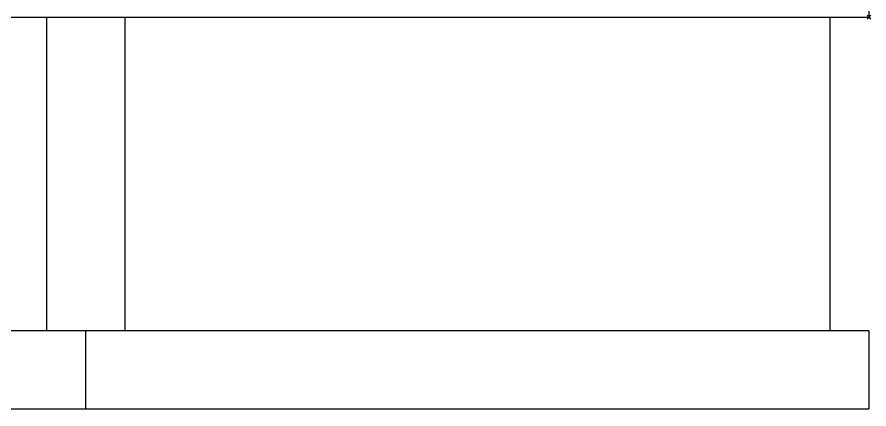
# Model space of a CAD drawing. Extents: x -1 to 801, y -1130 to 1.
# Drawn here: x 365 to 800, y -1130 to -929.9 of the extents above; entities that cross this region are included whole.
import ezdxf

# ---------------------------------------------------------------- set-up
doc = ezdxf.new("R2010")
doc.units = 0
doc.header["$PDMODE"] = 35
doc.layers.get('0').update_dxf_attribs({"lineweight": 13})
for name, color, linetype in [('IQ_200_2D', 1, 'Continuous'), ('IQ_204_2D', 7, 'Continuous'), ('IQ_INS_3D', 3, 'Continuous')]:
    doc.layers.add(name, color=color, linetype=linetype)

# ---------------------------------------------------------------- blocks, each defined once
blk = doc.blocks.new('ELECTROLUX-MC-CRUSCOTTO800')
at = {"layer": 'IQ_200_2D'}
for p in [(800, 0), (0, -75)]:
    blk.add_line(p, (800, -75), dxfattribs=at)
at = {"layer": 'IQ_INS_3D'}
blk.add_point((800, -75), dxfattribs=at)

msp = doc.modelspace()

# ---------------------------------------------------------------- linework, layer by layer
at = {"layer": 'IQ_204_2D', "extrusion": (-1, 0, 0)}
for p, q in [((380, -930), (380, -1090)), ((420, -930), (420, -1090)), ((780, -930), (780, -1090)), ((400, -1090), (400, -1130)), ((400, -1090), (400, -1130)), ((800, -1090), (800, -1130))]:
    msp.add_line(p, q, dxfattribs=at)
at = {"layer": 'IQ_204_2D'}
for p, q in [((0, -1090), (400, -1090)), ((400, -1090), (800, -1090)), ((0, -1130), (400, -1130)), ((400, -1130), (800, -1130))]:
    msp.add_line(p, q, dxfattribs=at)

# ---------------------------------------------------------------- block references
msp.add_blockref('ELECTROLUX-MC-CRUSCOTTO800', (0, -855))

doc.saveas('drawing.dxf')
